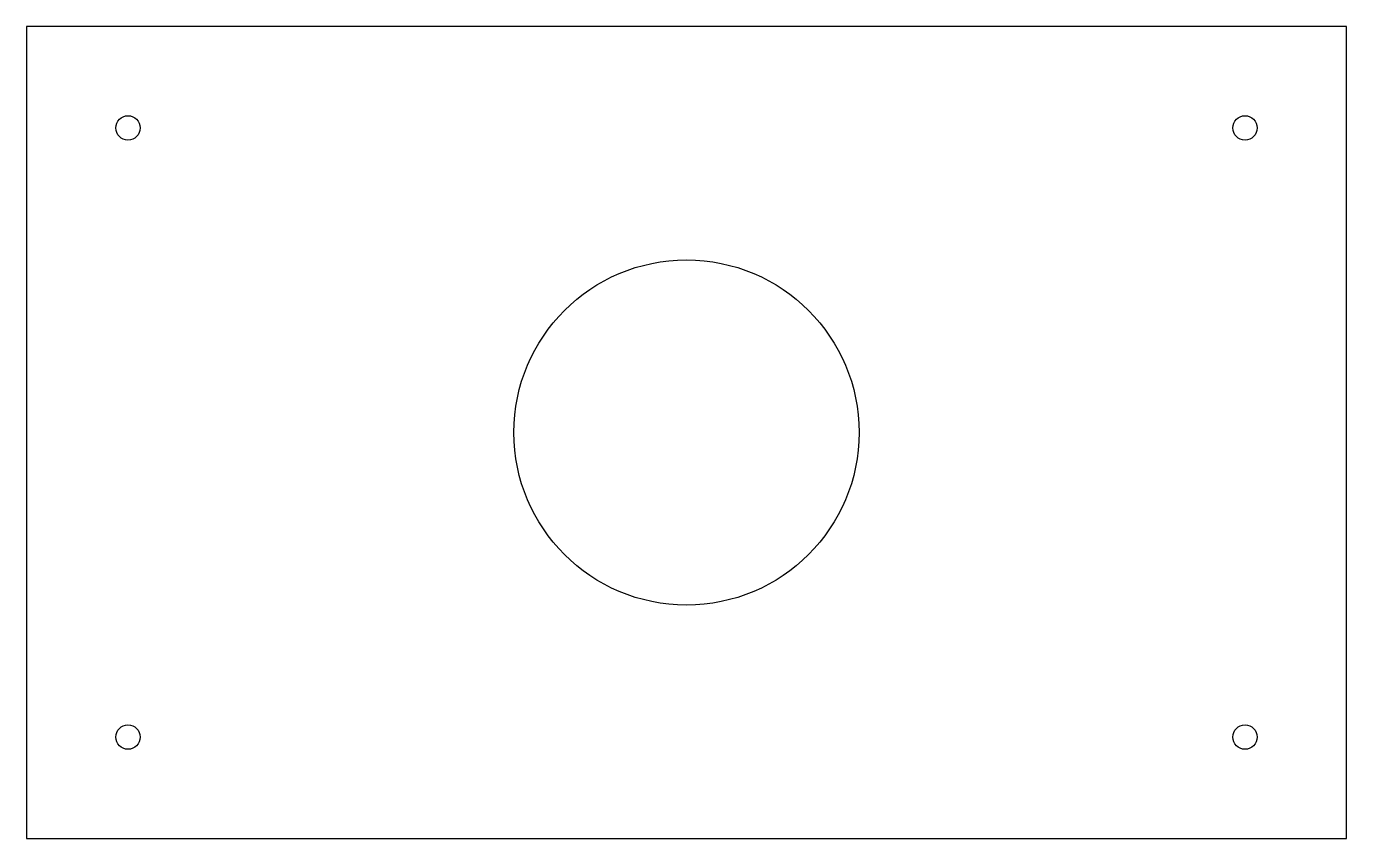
# Model space of a CAD drawing. Header units: millimetres. Extents: x 0 to 650, y 0 to 400.
import ezdxf

# ---------------------------------------------------------------- set-up
doc = ezdxf.new("R2010")
doc.units = ezdxf.units.MM

msp = doc.modelspace()

# ---------------------------------------------------------------- linework, layer by layer
msp.add_lwpolyline([(0, 0), (650, 0), (650, 400), (0, 400)], close=True)
for centre, radius in [((50, 350), 6), ((600, 350), 6), ((325, 200), 85), ((50, 50), 6), ((600, 50), 6)]:
    msp.add_circle(centre, radius)

doc.saveas('drawing.dxf')
